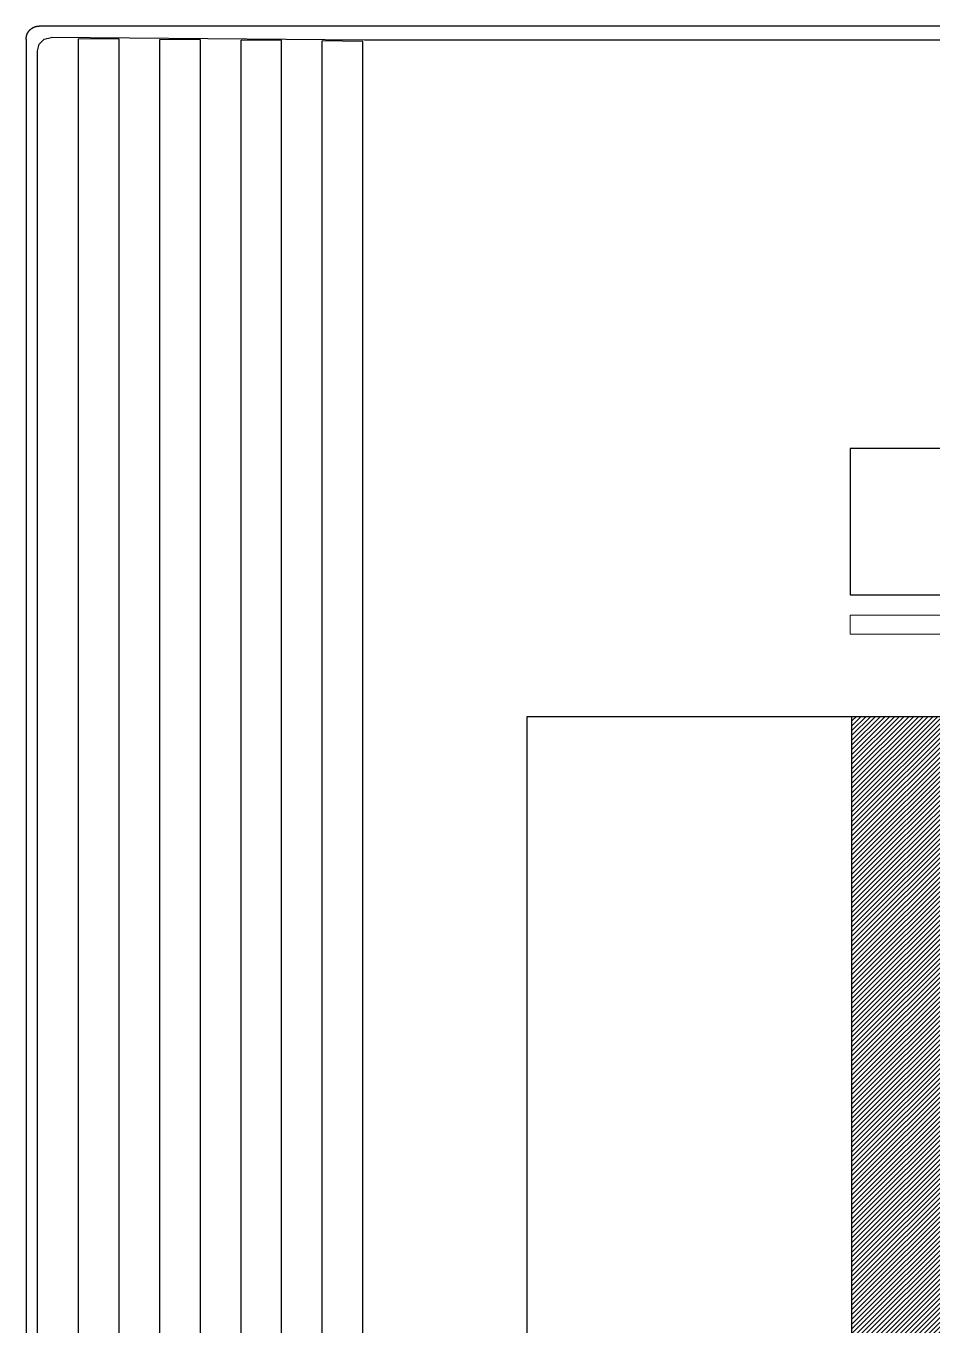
# Model space of a CAD drawing. Header units: millimetres. Extents: x 420413 to 457232, y -109 to 25896.
# Drawn here: x 429437.3 to 429546, y 8370.6 to 8526.5 of the extents above; entities that cross this region are included whole.
import ezdxf

# ---------------------------------------------------------------- set-up
doc = ezdxf.new("R2010")
doc.units = ezdxf.units.MM
doc.header["$LTSCALE"] = 50
doc.header["$MEASUREMENT"] = 0
doc.layers.add('JUNGHO', color=7, linetype='CONTINUOUS')

msp = doc.modelspace()

# ---------------------------------------------------------------- hatches: boundary and pattern name
at = {"layer": 'JUNGHO', "ltscale": 2}
h = msp.add_hatch(dxfattribs=at)
h.set_pattern_fill('ANSI31', scale=3.249206, style=0)
h.set_pattern_definition([(45, (433144.03565, 7952.4808), (-0.287191966, 0.287191966), [])])
h.paths.add_polyline_path([(429942.59, 8430.65), (429549.44, 8430.65), (429549.44, 8297.43), (429942.59, 8297.43)], flags=16)
h.paths.add_polyline_path([(429955.59, 8443.65), (429955.59, 8281.19), (429536.44, 8281.19), (429536.44, 8443.65)])

# ---------------------------------------------------------------- linework, layer by layer
at = {"layer": 'JUNGHO', "color": 7}
for p, q in [((429437.36, 8525.09), (429437.37, 8525.11)), ((429437.36, 8525.08), (429437.36, 8525.09)), ((429437.37, 8525.15), (429437.38, 8525.16)), ((429437.37, 8525.14), (429437.37, 8525.15)), ((429437.37, 8525.13), (429437.37, 8525.14)), ((429437.37, 8525.12), (429437.37, 8525.13)), ((429437.37, 8525.11), (429437.37, 8525.12)), ((429437.38, 8525.22), (429437.39, 8525.23)), ((429437.38, 8525.21), (429437.38, 8525.22)), ((429437.38, 8525.19), (429437.38, 8525.21)), ((429437.38, 8525.18), (429437.38, 8525.19)), ((429437.38, 8525.17), (429437.38, 8525.18)), ((429437.38, 8525.16), (429437.38, 8525.17)), ((429437.39, 8525.26), (429437.4, 8525.27)), ((429437.39, 8525.25), (429437.39, 8525.26)), ((429437.39, 8525.24), (429437.39, 8525.25)), ((429437.39, 8525.23), (429437.39, 8525.24)), ((429437.4, 8525.31), (429437.41, 8525.32)), ((429437.4, 8525.3), (429437.4, 8525.31)), ((429437.4, 8525.29), (429437.4, 8525.3)), ((429437.4, 8525.27), (429437.4, 8525.29)), ((429437.41, 8525.35), (429437.42, 8525.36)), ((429437.41, 8525.34), (429437.41, 8525.35)), ((429437.41, 8525.33), (429437.41, 8525.34)), ((429437.41, 8525.32), (429437.41, 8525.33)), ((429437.42, 8525.38), (429437.43, 8525.4)), ((429437.42, 8525.37), (429437.42, 8525.38)), ((429437.42, 8525.36), (429437.42, 8525.37)), ((429437.43, 8525.42), (429437.44, 8525.43)), ((429437.43, 8525.41), (429437.43, 8525.42)), ((429437.43, 8525.4), (429437.43, 8525.41)), ((429437.44, 8525.45), (429437.45, 8525.46)), ((429437.44, 8525.44), (429437.44, 8525.45)), ((429437.44, 8525.43), (429437.44, 8525.44)), ((429437.45, 8525.48), (429437.46, 8525.49)), ((429437.45, 8525.47), (429437.45, 8525.48)), ((429437.45, 8525.46), (429437.45, 8525.47)), ((429437.46, 8525.5), (429437.47, 8525.51)), ((429437.46, 8525.49), (429437.46, 8525.5)), ((429437.47, 8525.52), (429437.48, 8525.53)), ((429437.47, 8525.51), (429437.47, 8525.52)), ((429437.48, 8525.55), (429437.49, 8525.57)), ((429437.48, 8525.54), (429437.48, 8525.55)), ((429437.48, 8525.53), (429437.48, 8525.54)), ((429437.49, 8525.57), (429437.49, 8525.58)), ((429437.49, 8525.58), (429437.5, 8525.58)), ((429437.5, 8525.59), (429437.51, 8525.6)), ((429437.5, 8525.58), (429437.5, 8525.59)), ((429437.51, 8525.61), (429437.52, 8525.63)), ((429437.51, 8525.6), (429437.51, 8525.61)), ((429437.52, 8525.64), (429437.53, 8525.65)), ((429437.52, 8525.63), (429437.52, 8525.64)), ((429437.53, 8525.66), (429437.54, 8525.67)), ((429437.53, 8525.65), (429437.53, 8525.66)), ((429437.54, 8525.68), (429437.55, 8525.69)), ((429437.54, 8525.67), (429437.54, 8525.68)), ((429437.55, 8525.69), (429437.56, 8525.7)), ((429437.56, 8525.7), (429437.57, 8525.71)), ((429437.56, 8525.7), (429437.56, 8525.7)), ((429437.57, 8525.72), (429437.58, 8525.73)), ((429437.57, 8525.71), (429437.57, 8525.72)), ((429437.58, 8525.73), (429437.59, 8525.74)), ((429437.59, 8525.75), (429437.6, 8525.76)), ((429437.59, 8525.74), (429437.59, 8525.75)), ((429437.6, 8525.77), (429437.61, 8525.78)), ((429437.6, 8525.76), (429437.6, 8525.77)), ((429437.61, 8525.78), (429437.62, 8525.79)), ((429437.62, 8525.8), (429437.63, 8525.81)), ((429437.62, 8525.79), (429437.62, 8525.8)), ((429437.63, 8525.81), (429437.64, 8525.82)), ((429437.64, 8525.83), (429437.65, 8525.84)), ((429437.64, 8525.82), (429437.64, 8525.83)), ((429437.65, 8525.84), (429437.66, 8525.85)), ((429437.66, 8525.86), (429437.67, 8525.87)), ((429437.66, 8525.85), (429437.66, 8525.86)), ((429437.67, 8525.87), (429437.68, 8525.87)), ((429437.68, 8525.87), (429437.69, 8525.88)), ((429437.69, 8525.89), (429437.7, 8525.9)), ((429437.69, 8525.88), (429437.69, 8525.89)), ((429437.7, 8525.9), (429437.71, 8525.91)), ((429437.71, 8525.91), (429437.72, 8525.92)), ((429437.72, 8525.93), (429437.73, 8525.94)), ((429437.72, 8525.92), (429437.72, 8525.93)), ((429437.73, 8525.94), (429437.74, 8525.95)), ((429437.74, 8525.95), (429437.75, 8525.96)), ((429437.75, 8525.96), (429437.76, 8525.97)), ((429437.75, 8525.96), (429437.75, 8525.96)), ((429437.76, 8525.97), (429437.77, 8525.98)), ((429437.77, 8525.98), (429437.78, 8525.99)), ((429437.78, 8525.99), (429437.79, 8526)), ((429437.79, 8526), (429437.8, 8526.01)), ((429437.79, 8526), (429437.79, 8526)), ((429437.8, 8526.01), (429437.81, 8526.02)), ((429437.81, 8526.02), (429437.82, 8526.03)), ((429437.82, 8526.03), (429437.83, 8526.04)), ((429437.83, 8526.04), (429437.83, 8526.05)), ((429437.83, 8526.05), (429437.84, 8526.05)), ((429437.84, 8526.05), (429437.85, 8526.06)), ((429437.85, 8526.06), (429437.86, 8526.07)), ((429437.86, 8526.07), (429437.87, 8526.08)), ((429437.87, 8526.08), (429437.88, 8526.08)), ((429437.88, 8526.09), (429437.89, 8526.1)), ((429437.88, 8526.08), (429437.88, 8526.09)), ((429437.89, 8526.1), (429437.9, 8526.11)), ((429437.9, 8526.11), (429437.91, 8526.12)), ((429437.91, 8526.12), (429437.92, 8526.12)), ((429437.92, 8526.12), (429437.93, 8526.13)), ((429437.93, 8526.13), (429437.94, 8526.14)), ((429437.94, 8526.14), (429437.95, 8526.15)), ((429437.95, 8526.15), (429437.96, 8526.15)), ((429437.96, 8526.16), (429437.97, 8526.17)), ((429437.96, 8526.15), (429437.96, 8526.16)), ((429437.97, 8526.17), (429437.98, 8526.18)), ((429437.98, 8526.18), (429437.99, 8526.18)), ((429437.99, 8526.18), (429438, 8526.19)), ((429438, 8526.19), (429438.01, 8526.2)), ((429438.01, 8526.2), (429438.02, 8526.2)), ((429438.02, 8526.2), (429438.03, 8526.21)), ((429438.03, 8526.21), (429438.04, 8526.22)), ((429438.04, 8526.22), (429438.05, 8526.22)), ((429438.05, 8526.22), (429438.06, 8526.23)), ((429438.06, 8526.23), (429438.07, 8526.23)), ((429438.07, 8526.23), (429438.08, 8526.24)), ((429438.08, 8526.24), (429438.09, 8526.25)), ((429438.09, 8526.25), (429438.1, 8526.25)), ((429438.1, 8526.25), (429438.11, 8526.26)), ((429438.11, 8526.26), (429438.11, 8526.27)), ((429438.11, 8526.27), (429438.12, 8526.27)), ((429438.12, 8526.27), (429438.13, 8526.28)), ((429438.13, 8526.28), (429438.14, 8526.28)), ((429438.14, 8526.28), (429438.15, 8526.29)), ((429438.15, 8526.29), (429438.16, 8526.29)), ((429438.16, 8526.29), (429438.17, 8526.3)), ((429438.17, 8526.3), (429438.18, 8526.31)), ((429438.18, 8526.31), (429438.19, 8526.31)), ((429438.19, 8526.31), (429438.2, 8526.32)), ((429438.2, 8526.32), (429438.21, 8526.32)), ((429438.21, 8526.32), (429438.22, 8526.33)), ((429438.22, 8526.33), (429438.23, 8526.33)), ((429438.23, 8526.33), (429438.24, 8526.34)), ((429438.24, 8526.34), (429438.26, 8526.34)), ((429438.26, 8526.34), (429438.26, 8526.35)), ((429438.26, 8526.35), (429438.28, 8526.35)), ((429438.28, 8526.35), (429438.29, 8526.35)), ((429438.29, 8526.35), (429438.3, 8526.36)), ((429438.3, 8526.36), (429438.31, 8526.36)), ((429438.31, 8526.36), (429438.32, 8526.37)), ((429438.32, 8526.37), (429438.33, 8526.37)), ((429438.33, 8526.37), (429438.34, 8526.38)), ((429438.34, 8526.38), (429438.35, 8526.38)), ((429438.35, 8526.38), (429438.36, 8526.38)), ((429438.36, 8526.38), (429438.37, 8526.39)), ((429438.37, 8526.39), (429438.38, 8526.39)), ((429438.38, 8526.39), (429438.39, 8526.4)), ((429438.39, 8526.4), (429438.4, 8526.4)), ((429438.4, 8526.4), (429438.41, 8526.4)), ((429438.41, 8526.4), (429438.42, 8526.41)), ((429438.42, 8526.41), (429438.43, 8526.41)), ((429438.43, 8526.41), (429438.44, 8526.41)), ((429438.44, 8526.41), (429438.46, 8526.42)), ((429438.46, 8526.42), (429438.47, 8526.42)), ((429438.47, 8526.42), (429438.48, 8526.42)), ((429438.48, 8526.42), (429438.49, 8526.43)), ((429438.49, 8526.43), (429438.5, 8526.43)), ((429438.5, 8526.43), (429438.51, 8526.43)), ((429438.51, 8526.43), (429438.52, 8526.43)), ((429438.52, 8526.43), (429438.53, 8526.44)), ((429438.53, 8526.44), (429438.54, 8526.44)), ((429438.54, 8526.44), (429438.55, 8526.44)), ((429438.55, 8526.44), (429438.57, 8526.44)), ((429438.57, 8526.44), (429438.58, 8526.45)), ((429438.58, 8526.45), (429438.59, 8526.45)), ((429438.59, 8526.45), (429438.6, 8526.45)), ((429438.6, 8526.45), (429438.61, 8526.45)), ((429438.61, 8526.45), (429438.62, 8526.46)), ((429438.62, 8526.46), (429438.63, 8526.46)), ((429438.63, 8526.46), (429438.64, 8526.46)), ((429438.64, 8526.46), (429438.65, 8526.46)), ((429438.65, 8526.46), (429438.67, 8526.46)), ((429438.67, 8526.46), (429438.68, 8526.47)), ((429438.68, 8526.47), (429438.69, 8526.47)), ((429438.69, 8526.47), (429438.7, 8526.47)), ((429438.7, 8526.47), (429438.71, 8526.47)), ((429438.71, 8526.47), (429438.72, 8526.47)), ((429438.72, 8526.47), (429438.73, 8526.47)), ((429438.73, 8526.47), (429438.75, 8526.48)), ((429438.75, 8526.48), (429438.76, 8526.48)), ((429438.76, 8526.48), (429438.77, 8526.48)), ((429438.77, 8526.48), (429438.78, 8526.48)), ((429438.78, 8526.48), (429438.79, 8526.48)), ((429438.79, 8526.48), (429438.8, 8526.48)), ((429438.8, 8526.48), (429438.81, 8526.48)), ((429438.81, 8526.48), (429438.82, 8526.48)), ((429438.82, 8526.48), (429438.84, 8526.49)), ((429438.84, 8526.49), (429438.85, 8526.49)), ((429438.85, 8526.49), (429438.86, 8526.49)), ((429438.86, 8526.49), (429438.87, 8526.49)), ((429438.87, 8526.49), (429438.88, 8526.49)), ((429438.88, 8526.49), (429438.89, 8526.49)), ((429438.89, 8526.49), (429438.9, 8526.49)), ((429438.9, 8526.49), (429438.92, 8526.49)), ((429438.92, 8526.49), (429438.93, 8526.5)), ((429438.93, 8526.5), (429438.94, 8526.5)), ((429438.94, 8526.5), (429438.95, 8526.5)), ((429438.95, 8526.5), (429438.96, 8526.5)), ((429438.96, 8526.5), (430053.06, 8526.5)), ((429439.52, 8524.9), (429440.34, 8525.13)), ((429477.96, 8524.79), (429440.34, 8525.13)), ((429437.34, 8524.93), (429437.35, 8524.95)), ((429437.34, 8524.92), (429437.34, 8524.93)), ((429437.34, 8524.91), (429437.34, 8524.92)), ((429437.34, 8524.9), (429437.34, 8524.91)), ((429437.34, 8524.89), (429437.34, 8524.9)), ((429437.34, 8524.88), (429437.34, 8524.89)), ((429437.34, 8524.88), (429437.34, 7699.58)), ((429437.35, 8525.02), (429437.36, 8525.03)), ((429437.35, 8525), (429437.35, 8525.02)), ((429437.35, 8524.99), (429437.35, 8525)), ((429437.35, 8524.98), (429437.35, 8524.99)), ((429437.35, 8524.97), (429437.35, 8524.98)), ((429437.35, 8524.96), (429437.35, 8524.97)), ((429437.35, 8524.95), (429437.35, 8524.96)), ((429437.36, 8525.07), (429437.36, 8525.08)), ((429437.36, 8525.06), (429437.36, 8525.07)), ((429437.36, 8525.05), (429437.36, 8525.06)), ((429437.36, 8525.04), (429437.36, 8525.05)), ((429437.36, 8525.03), (429437.36, 8525.04)), ((429438.71, 8523.5), (429438.93, 8524.3)), ((429438.93, 8524.3), (429439.52, 8524.9)), ((429448.52, 8524.92), (429443.64, 8524.96)), ((429443.64, 7699.5), (429443.64, 8524.96)), ((429448.52, 7699.54), (429448.52, 8524.92)), ((429458.26, 8524.83), (429453.39, 8524.87)), ((429453.39, 7699.58), (429453.39, 8524.87)), ((429458.26, 7699.63), (429458.26, 8524.83)), ((429468.01, 8524.74), (429463.14, 8524.78)), ((429463.14, 7699.67), (429463.14, 8524.78)), ((429468.01, 7699.72), (429468.01, 8524.74)), ((429477.76, 8524.65), (429472.88, 8524.7)), ((429472.88, 7699.76), (429472.88, 8524.7)), ((429477.76, 7699.8), (429477.76, 8524.65)), ((430014.06, 8524.79), (429477.96, 8524.79)), ((429438.71, 7700.95), (429438.71, 8523.5)), ((429678.79, 8475.79), (429536.24, 8475.79)), ((429536.24, 8475.79), (429536.24, 8458.24)), ((429536.24, 8458.24), (429685.66, 8458.24)), ((429497.45, 8281.19), (429497.45, 8443.65)), ((429497.45, 8443.65), (429994.58, 8443.65)), ((429536.44, 8281.19), (429536.44, 8443.65))]:
    msp.add_line(p, q, dxfattribs=at)
at = {"layer": 'JUNGHO', "color": 7, "lineweight": 0}
for p, q in [((429536.24, 8455.8), (429536.24, 8453.51)), ((429910.72, 8455.8), (429536.24, 8455.8)), ((429536.24, 8453.51), (429910.72, 8453.51))]:
    msp.add_line(p, q, dxfattribs=at)
at = {"layer": 'JUNGHO', "color": 7, "linetype": 'Continuous'}
msp.add_line((429536.44, 8281.19), (429536.44, 8443.65), dxfattribs=at)

doc.saveas('drawing.dxf')
